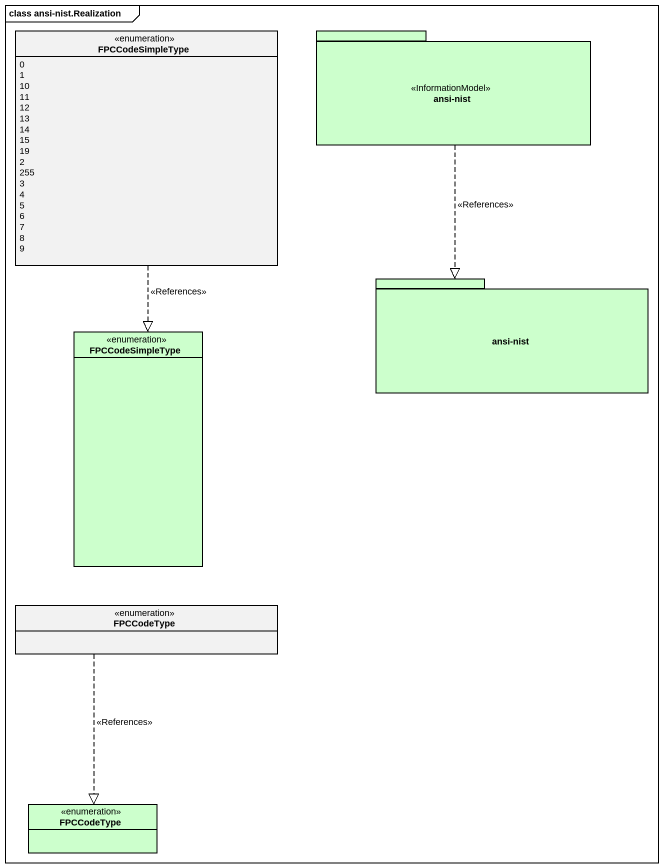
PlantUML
@startuml
mainframe class ansi-nist.Realization
hide circle
hide empty members
enum FPCCodeSimpleType {
  0
  1
  10
  11
  12
  13
  14
  15
  19
  2
  255
  3
  4
  5
  6
  7
  8
  9
}
package "ansi-nist" as ansi_nist <<InformationModel>> #CCFFCC {
}
package "ansi-nist" as ansi_nist_2 #CCFFCC {
}
enum "FPCCodeSimpleType" as FPCCodeSimpleType_2 #CCFFCC
enum FPCCodeType
enum "FPCCodeType" as FPCCodeType_2 #CCFFCC
FPCCodeSimpleType ..|> FPCCodeSimpleType_2 : <<References>>
ansi_nist ..|> ansi_nist_2 : <<References>>
FPCCodeType ..|> FPCCodeType_2 : <<References>>
@enduml
